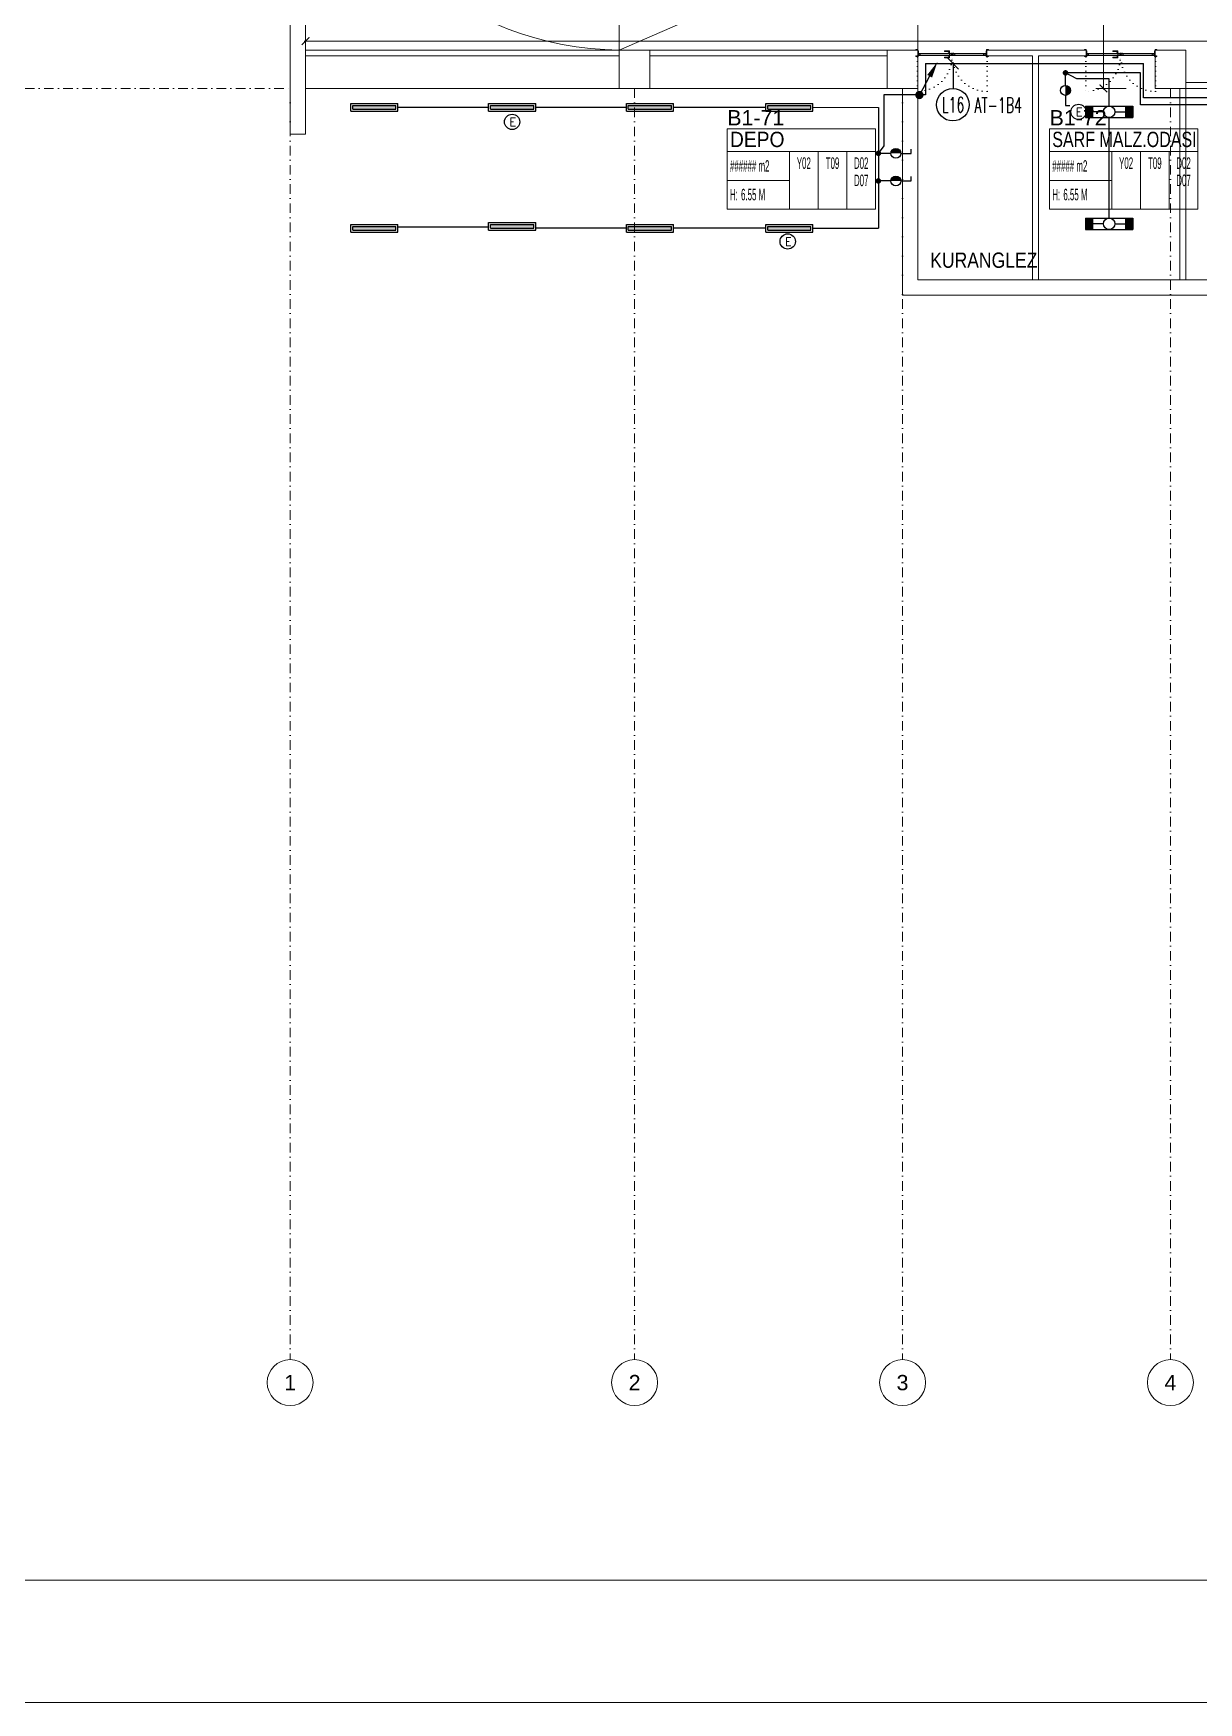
# Model space of a CAD drawing. Header units: metres. Extents: x -13316 to 152404, y -3899 to 30226.
# Drawn here: x 55649 to 58694, y -3899 to 464 of the extents above; entities that cross this region are included whole.
import ezdxf
from ezdxf.enums import TextEntityAlignment as Align

# ---------------------------------------------------------------- set-up
doc = ezdxf.new("R2010")
doc.units = ezdxf.units.M
doc.header["$LTSCALE"] = 100
doc.header["$MEASUREMENT"] = 0
for name, pattern in [('DASHDOT2', [0.5, 0.25, -0.125, 0, -0.125]), ('DOT2', [0.125, 0, -0.125]), ('HIDDEN', [0.375, 0.25, -0.125])]:
    doc.linetypes.add(name, pattern=pattern)
doc.layers.get('0').update_dxf_attribs({"color": 9, "lineweight": 9})
for name, color, linetype, lineweight in [('00', 9, 'Continuous', 9), ('01', 9, 'Continuous', 9), ('06B', 9, 'Continuous', 9), ('06C', 9, 'Continuous', 9), ('06D', 9, 'Continuous', 9), ('09', 9, 'Continuous', 9), ('10', 9, 'Continuous', 9), ('20', 9, 'DOT2', 9), ('21', 9, 'Continuous', 9), ('21_mahal200', 9, 'Continuous', 9), ('24', 9, 'DASHDOT2', 9), ('25', 9, 'Continuous', 9), ('40A', 9, 'Continuous', 9), ('E-1x36 W SIVAÜSTÜ FLUORESAN ARMATÜR (ETANŞ)', 7, 'Continuous', 30), ('E-2x36 W SIVAÜSTÜ FLUORESAN ARMATÜR (ETANŞ)', 7, 'Continuous', 30), ('E-ACİL AYDINLATMA KİTİ', 7, 'Continuous', 30), ('E-ANAHTAR (ETANŞ)', 7, 'Continuous', 30), ('E-KABLO', 7, 'Continuous', 30), ('E-LINYE', 7, 'Continuous', 30), ('E-YUKARI ÇIKAN HAT', 7, 'Continuous', 30)]:
    doc.layers.add(name, color=color, linetype=linetype, lineweight=lineweight)
doc.styles.add('Arial', font='arial.ttf', dxfattribs={"height": 2.5})
doc.styles.add('E-YAZI', font='txttw.shx')
doc.styles.add('MuuM_TEXT-STANDART', font='ARIALN.TTF')
doc.dimstyles.new('MuuM_DIM200', dxfattribs={"dimscale": 20, "dimtxt": 2, "dimasz": 1, "dimexe": 1, "dimexo": 1, "dimgap": 1, "dimtad": 1, "dimdec": 1, "dimrnd": 0.5, "dimdsep": 46, "dimtxsty": 'MuuM_TEXT-STANDART', "dimblk": 'ARCHTICK', "dimcen": 0, "dimdle": 0.15, "dimclrd": 256, "dimclre": 256, "dimclrt": 256, "dimadec": 0, "dimazin": 0, "dimtfac": 5, "dimtdec": 1, "dimtix": 1, "dimtmove": 2, "dimatfit": 3, "dimldrblk": 'DOT', "dimfxl": 3, "dimfxlon": 1, "dimtolj": 1, "dimlwd": -1, "dimlwe": -1, "dimarcsym": 0})

# ---------------------------------------------------------------- blocks, each defined once
blk = doc.blocks.new('0_aks')
at = {"linetype": 'Continuous'}
blk.add_circle((0, 0), 3, dxfattribs=at)
at = {"style": 'Arial'}
blk.add_attdef('AKS', text='', height=2, dxfattribs=at).set_placement((0, 0), align=Align.MIDDLE_CENTER)
blk = doc.blocks.new('p-akslar_yeni')
at = {"layer": '24'}
for points in [[(2164.8, -8575), (6415, -8575)], [(6415, -8575), (6415, -11897.2)], [(7315, -8575), (7315, -11897.2)], [(8015, -8575), (8015, -11897.2)], [(8715, -8575), (8715, -11897.2)]]:
    blk.add_lwpolyline(points, dxfattribs=at)
at = {"layer": '21', "xscale": 20, "yscale": 20, "zscale": 20}
for p, values in [((6415, -11957.2), {'AKS': '1'}), ((7315, -11957.2), {'AKS': '2'}), ((8015, -11957.2), {'AKS': '3'}), ((8715, -11957.2), {'AKS': '4'})]:
    blk.add_blockref('0_aks', p, dxfattribs=at).add_auto_attribs(values)
blk = doc.blocks.new('100_ANAHTAR (ETANŞ)')
at = {"layer": 'E-ANAHTAR (ETANŞ)', "color": 4}
for p, q in [((0, 5.35), (-0.71, 5.35)), ((0, 3.67), (0, 5.35)), ((0, 2.05), (0, 0))]:
    blk.add_line(p, q, dxfattribs=at)
at = {"layer": 'E-ANAHTAR (ETANŞ)', "color": 4, "const_width": 0.81}
blk.add_lwpolyline([(0, 3.27, 0.414214), (-0.41, 2.86, 0.414214), (0, 2.46, 0.414214)], format="xyb", dxfattribs=at)
at = {"layer": 'E-ANAHTAR (ETANŞ)', "color": 4}
blk.add_circle((0, 2.86), 0.81, dxfattribs=at)
blk = doc.blocks.new('100_ACİL AYDINLATMA KİTİ')
at = {"layer": 'E-ACİL AYDINLATMA KİTİ', "color": 3}
blk.add_circle((0, 0), 1.25, dxfattribs=at)
at = {"layer": 'E-ACİL AYDINLATMA KİTİ', "color": 3, "style": 'E-YAZI'}
blk.add_text('E', height=1.34, dxfattribs=at).set_placement((-0.45, -0.69))
blk = doc.blocks.new('100_2x36 W SIVAÜSTÜ FLUORESAN ARMATÜR (ETANŞ)')
at = {"layer": 'E-2x36 W SIVAÜSTÜ FLUORESAN ARMATÜR (ETANŞ)', "color": 4}
for p, q in [((-6.15, 1.5), (6.15, 1.5)), ((-6.15, 1.5), (-6.15, -1.5)), ((-1.5, 0), (-6.15, 0)), ((1.5, 0), (6.15, 0)), ((6.15, 1.5), (6.15, -1.5)), ((-6.15, -1.5), (6.15, -1.5))]:
    blk.add_line(p, q, dxfattribs=at)
blk.add_circle((0, 0), 1.5, dxfattribs=at)
for points in [[(-4.15, 1.5), (-4.15, -1.5), (-6.15, 1.5), (-6.15, -1.5)], [(4.15, 1.5), (4.15, -1.5), (6.15, 1.5), (6.15, -1.5)]]:
    blk.add_solid(points, dxfattribs=at)
blk = doc.blocks.new('E-LED ETANJ')
at = {"layer": 'E-1x36 W SIVAÜSTÜ FLUORESAN ARMATÜR (ETANŞ)'}
h = blk.add_hatch(color=4, dxfattribs=at)
h.dxf.hatch_style = 1
h.paths.add_polyline_path([(-5, 56.5), (-15, 56.5), (-15, -56.5), (-5, -56.5)])
at = {"layer": 'E-1x36 W SIVAÜSTÜ FLUORESAN ARMATÜR (ETANŞ)', "color": 4}
for p, q in [((-20, 61.5), (0, 61.5)), ((-20, 61.5), (-20, -61.5)), ((-15, 56.5), (-5, 56.5)), ((-15, 56.5), (-15, -56.5)), ((-5, 56.5), (-5, -56.5)), ((0, 61.5), (0, -61.5)), ((-20, -61.5), (0, -61.5)), ((-15, -56.5), (-5, -56.5))]:
    blk.add_line(p, q, dxfattribs=at)
at = {"layer": 'E-1x36 W SIVAÜSTÜ FLUORESAN ARMATÜR (ETANŞ)'}
blk.add_line((0, 61.5), (0, 61.5), dxfattribs=at)
blk = doc.blocks.new('100_YUKARI ÇIKAN HAT')
at = {"layer": 'E-YUKARI ÇIKAN HAT', "color": 3, "linetype": 'Continuous'}
blk.add_line((2.47, 2.47), (0, 0), dxfattribs=at)
at = {"layer": 'E-YUKARI ÇIKAN HAT', "color": 4, "linetype": 'Continuous', "const_width": 0.675}
blk.add_lwpolyline([(-0.34, 0, 1), (0.34, 0, 1)], format="xyb", close=True, dxfattribs=at)
at = {"layer": 'E-YUKARI ÇIKAN HAT', "color": 3, "linetype": 'Continuous'}
blk.add_solid([(2.15, 2.79), (2.79, 2.15), (4.38, 4.38)], dxfattribs=at)
blk = doc.blocks.new('1.bod.mimari.elk')
at = {"layer": '01'}
for points in [[(40, -8750), (0, -8750), (0, -2950), (40, -2950), (40, -8750), (40, -8750)], [(860, -8630), (940, -8630), (940, -8530), (860, -8530)], [(1560, -8630), (1640, -8630), (1640, -8530), (1560, -8530)], [(2260, -8630), (2340, -8630), (2340, -8530), (2260, -8530)]]:
    blk.add_lwpolyline(points, close=True, dxfattribs=at)
blk = doc.blocks.new('P-KURANGLEZ')
at = {"layer": '01'}
blk.add_lwpolyline([(5355, -500), (5355, -540), (1600, -540), (1600, 0), (1640, 0), (1640, -500)], close=True, dxfattribs=at)
at = {"layer": '21', "style": 'MuuM_TEXT-STANDART'}
blk.add_text('KURANGLEZ', height=40, dxfattribs=at).set_placement((1672.4, -468.9))
blk = doc.blocks.new('_ArchTick')
at = {"color": 0, "linetype": 'ByBlock', "const_width": 0.15}
blk.add_lwpolyline([(-0.5, -0.5), (0.5, 0.5)], dxfattribs=at)
blk = doc.blocks.new('*D704')
at = {"layer": '25', "transparency": 16777216}
for p, q in [((89936.1, -1744.3), (101902.1, -1744.3)), ((89939.1, -1804.3), (89939.1, -1724.3)), ((101899.1, -1768), (101899.1, -1724.3))]:
    blk.add_line(p, q, dxfattribs=at)
at = {"layer": '25', "transparency": 16777216, "xscale": 20, "yscale": 20, "zscale": 20, "rotation": 180}
blk.add_blockref('_ArchTick', (89939.1, -1744.3), dxfattribs=at)
at = {"layer": '25', "transparency": 16777216, "xscale": 20, "yscale": 20, "zscale": 20}
blk.add_blockref('_ArchTick', (101899.1, -1744.3), dxfattribs=at)
at = {"layer": '25', "transparency": 16777216, "insert": (95919.1, -1698.8), "char_height": 50, "attachment_point": 5, "style": 'MuuM_TEXT-STANDART'}
blk.add_mtext('\\A1;11960', dxfattribs=at)
blk = doc.blocks.new('_Dot')
at = {"color": 0, "linetype": 'ByBlock', "lineweight": -2}
blk.add_line((-0.5, 0), (-1, 0), dxfattribs=at)
at = {"color": 0, "linetype": 'ByBlock', "const_width": 0.5}
blk.add_lwpolyline([(-0.25, 0, 1), (0.25, 0, 1)], format="xyb", close=True, dxfattribs=at)
blk = doc.blocks.new('*D705')
at = {"layer": '25', "transparency": 16777216}
for p, q in [((92023.8, -1068), (92003.8, -1068)), ((92023.8, -1871), (92023.8, -1065)), ((92083.8, -1868), (92003.8, -1868))]:
    blk.add_line(p, q, dxfattribs=at)
at = {"layer": '25', "transparency": 16777216, "xscale": 20, "yscale": 20, "zscale": 20}
for p, rotation in [((92023.8, -1068), 90), ((92023.8, -1868), 270)]:
    blk.add_blockref('_ArchTick', p, dxfattribs=dict(at, rotation=rotation))
at = {"layer": '25', "transparency": 16777216, "insert": (91978.3, -1468), "char_height": 50, "attachment_point": 5, "rotation": 90, "style": 'MuuM_TEXT-STANDART'}
blk.add_mtext('\\A1;800', dxfattribs=at)
blk = doc.blocks.new('prf-scr2')
at = {"linetype": 'DOT2', "ltscale": 10}
blk.add_line((0, 0.2), (0, -1.1), dxfattribs=at)
for p, q in [((-0.1, -0.2), (0.1, -0.3)), ((0.1, -0.2), (-0.1, -0.2)), ((0.1, -0.3), (-0.1, -0.3)), ((-0.1, -0.3), (0.1, -0.4)), ((0.1, -0.4), (-0.1, -0.4)), ((0.1, -0.5), (-0.1, -0.4)), ((-0.1, -0.4), (0.1, -0.4)), ((0.1, -0.6), (-0.1, -0.5)), ((-0.1, -0.5), (0.1, -0.5)), ((-0.1, -0.6), (0.1, -0.7)), ((0.1, -0.6), (-0.1, -0.6)), ((-0.1, -0.6), (0.1, -0.6)), ((-0.1, -0.7), (0.1, -0.8)), ((0.1, -0.7), (-0.1, -0.7)), ((-0.1, -0.8), (0.1, -0.8)), ((0.1, -0.8), (-0.1, -0.8)), ((0.1, -0.2), (0, -0.1)), ((0, -0.2), (0.1, -0.2))]:
    blk.add_line(p, q)
blk.add_lwpolyline([(0.2, 0), (-0.2, 0), (-0.2, 0), (-0.1, -0.1), (0.1, -0.1), (0.2, 0), (0.2, 0)], close=True)
for points in [[(0.2, 0), (-0.2, 0)], [(-0.1, -0.1), (-0.1, -0.2), (-0.1, -0.2), (-0.1, -0.2), (-0.1, -0.2), (-0.1, -0.3), (-0.1, -0.3), (-0.1, -0.3), (-0.1, -0.3), (-0.1, -0.4), (-0.1, -0.4), (-0.1, -0.4), (-0.1, -0.4), (-0.1, -0.4), (-0.1, -0.5), (-0.1, -0.5), (-0.1, -0.5), (-0.1, -0.5), (-0.1, -0.5), (-0.1, -0.5), (-0.1, -0.6), (-0.1, -0.6), (-0.1, -0.6), (-0.1, -0.6), (-0.1, -0.6), (-0.1, -0.7), (-0.1, -0.7), (-0.1, -0.7), (-0.1, -0.7), (-0.1, -0.7), (-0.1, -0.8), (-0.1, -0.8), (-0.1, -0.8), (-0.1, -0.8), (0, -0.9), (0, -0.9), (0, -0.9), (0.1, -0.8), (0.1, -0.8), (0.1, -0.7), (0.1, -0.7), (0.1, -0.7), (0.1, -0.7), (0.1, -0.7), (0.1, -0.7), (0.1, -0.6), (0.1, -0.6), (0.1, -0.6), (0.1, -0.6), (0.1, -0.6), (0.1, -0.5), (0.1, -0.5), (0.1, -0.5), (0.1, -0.5), (0.1, -0.4), (0.1, -0.4), (0.1, -0.4), (0.1, -0.4), (0.1, -0.4), (0.1, -0.3), (0.1, -0.3), (0.1, -0.3), (0.1, -0.3), (0.1, -0.3), (0.1, -0.3), (0.1, -0.2), (0.1, -0.2), (0.1, -0.2), (0.1, -0.2), (0.1, -0.2), (0.1, -0.1)]]:
    blk.add_lwpolyline(points)
blk = doc.blocks.new('gr-p-barel kilitli kapı kolu')
at = {"flags": 128}
for points in [[(-0.9, 0.8), (-0.9, 4.9), (-11.7, 4.9), (-11.7, 6.7), (0.9, 6.7), (0.9, 0.8)], [(-0.8, 5), (0.8, 6.6)]]:
    blk.add_lwpolyline(points, dxfattribs=at)
blk.add_lwpolyline([(-2.75, 0), (-2.75, 0.7), (2.75, 0.7), (2.75, 0)])
blk.add_lwpolyline([(-1.3, 0.7), (1.3, 0.7), (1.3, 0.8), (-1.3, 0.8)], close=True)
blk = doc.blocks.new('p-de-02')
at = {"layer": '06C'}
blk.add_lwpolyline([(106.3, -16.6, 1), (106.3, -15.8), (104.3, -15.8), (104.3, -16.6), (106.4, -16.6)], format="xyb", dxfattribs=at)
blk.add_arc((106.3, -16.2), 0.5, 233.1301, 126.8699, dxfattribs=at)
at = {"layer": '09'}
for p, q in [((108.1, -16.7), (108.1, -16.6)), ((108.2, -16.7), (108.2, -16.6)), ((108.3, -16.6), (108.3, -16.7)), ((108.4, -16.7), (108.4, -16.6)), ((108.5, -16.6), (108.5, -16.7)), ((108.6, -16.7), (108.6, -16.6)), ((108.7, -16.6), (108.7, -16.7)), ((108.8, -16.6), (108.8, -16.7)), ((109.3, -21.9), (109.3, -21.7)), ((109.4, -21.7), (109.4, -21.9)), ((109.5, -21.9), (109.5, -21.7)), ((109.6, -21.7), (109.6, -21.9)), ((109.7, -21.9), (109.7, -21.7)), ((109.8, -21.7), (109.8, -21.9)), ((109.9, -21.9), (109.9, -21.7)), ((110, -21.9), (110, -21.7))]:
    blk.add_line(p, q, dxfattribs=at)
at = {"layer": '10'}
for points in [[(14.2, -6.8, -0.414214), (14.3, -6.7), (18.7, -6.7, -0.414214), (18.8, -6.8), (18.8, -14.1), (19, -14.1), (19, -6.8, 0.414214), (18.7, -6.5), (14.3, -6.5, 0.414214), (14, -6.8), (14, -7.7, 0.414214), (14.3, -8), (15.4, -8), (15.4, -7.8), (14.3, -7.8, -0.414214), (14.2, -7.7)], [(19, -9.7, -0.414214), (19.3, -9.4), (20.3, -9.4, -0.414214), (20.6, -9.7), (20.6, -16.1, -0.414214), (20.3, -16.4, -0.414214), (20, -16.1), (20, -15.2), (19, -15.2), (19, -24.2, -0.414214), (18.7, -24.5), (14.3, -24.5, -0.414214), (14, -24.2), (14, -23.3, -0.414214), (14.3, -23), (15.4, -23), (15.4, -23.2), (14.3, -23.2, 0.414214), (14.2, -23.3), (14.2, -24.2, 0.414214), (14.3, -24.3), (18.7, -24.3, 0.414214), (18.8, -24.2), (18.8, -15), (20.2, -15), (20.2, -16.1, 0.414214), (20.3, -16.2, 0.414214), (20.4, -16.1), (20.4, -9.7, 0.414214), (20.3, -9.6), (19.3, -9.6, 0.414214), (19.2, -9.7), (19.2, -10.6), (19, -10.6)], [(18.4, -25), (19.8, -24.4), (19.8, -21.5), (20, -21.5), (20, -24.5), (18.5, -25.2, -14.796002)], [(198.6, -9.7, 0.414214), (198.3, -9.4), (197.3, -9.4, 0.414214), (197, -9.7), (197, -16.1, 0.414214), (197.3, -16.4, 0.414214), (197.6, -16.1), (197.6, -15.2), (198.6, -15.2), (198.6, -24.2, 0.414214), (198.9, -24.5), (203.3, -24.5, 0.414214), (203.6, -24.2), (203.6, -23.3, 0.414214), (203.3, -23), (202.2, -23), (202.2, -23.2), (203.3, -23.2, -0.414214), (203.4, -23.3), (203.4, -24.2, -0.414214), (203.3, -24.3), (198.9, -24.3, -0.414214), (198.8, -24.2), (198.8, -15), (197.4, -15), (197.4, -16.1, -0.414214), (197.3, -16.2, -0.414214), (197.2, -16.1), (197.2, -9.7, -0.414214), (197.3, -9.6), (198.3, -9.6, -0.414214), (198.4, -9.7), (198.4, -10.6), (198.6, -10.6)], [(199.2, -25), (197.8, -24.4), (197.8, -21.5), (197.6, -21.5), (197.6, -24.5), (199.1, -25.2, 14.796002)], [(203.4, -6.8, 0.414214), (203.3, -6.7), (198.9, -6.7, 0.414214), (198.8, -6.8), (198.8, -14.1), (198.6, -14.1), (198.6, -6.8, -0.414214), (198.9, -6.5), (203.3, -6.5, -0.414214), (203.6, -6.8), (203.6, -7.7, -0.414214), (203.3, -8), (202.2, -8), (202.2, -7.8), (203.3, -7.8, 0.414214), (203.4, -7.7)]]:
    blk.add_lwpolyline(points, format="xyb", close=True, dxfattribs=at)
for points in [[(108.2, -20.1), (108.2, -18.1), (108.5, -18.1), (108.5, -17), (20.3, -17), (20.3, -18.1), (20.6, -18.1), (20.6, -20.1), (20.3, -20.1), (20.3, -18.3), (20, -18.3), (20, -16.7), (108.8, -16.7), (108.8, -18.3), (108.5, -18.3), (108.5, -20.1)], [(108.2, -18.1), (108.2, -20.1), (108.8, -20.1), (108.8, -21.7), (20, -21.7), (20, -20.1), (20.6, -20.1), (20.6, -18.1), (20.9, -18.1), (20.9, -20.3), (20.3, -20.3), (20.3, -21.4), (108.5, -21.4), (108.5, -20.3), (107.9, -20.3), (107.9, -18.1), (108.2, -18.1)], [(109.9, -20.1), (109.9, -18.1), (109.6, -18.1), (109.6, -17), (197.3, -17), (197.3, -18.1), (197, -18.1), (197, -20.1), (197.3, -20.1), (197.3, -18.3), (197.6, -18.3), (197.6, -16.7), (109.3, -16.7), (109.3, -18.3), (109.6, -18.3), (109.6, -20.1)], [(109.9, -18.1), (109.9, -20.1), (109.3, -20.1), (109.3, -21.7), (197.6, -21.7), (197.6, -20.1), (197, -20.1), (197, -18.1), (196.7, -18.1), (196.7, -20.3), (197.3, -20.3), (197.3, -21.4), (109.6, -21.4), (109.6, -20.3), (110.2, -20.3), (110.2, -18.1), (109.9, -18.1)]]:
    blk.add_lwpolyline(points, dxfattribs=at)
for points in [[(20.9, -17.2), (26.9, -17.2), (26.9, -21.2), (20.9, -21.2)], [(21.2, -17.5), (26.6, -17.5), (26.6, -20.9), (21.2, -20.9)], [(107.9, -17.2), (101.9, -17.2), (101.9, -21.2), (107.9, -21.2)], [(107.6, -17.5), (102.2, -17.5), (102.2, -20.9), (107.6, -20.9)], [(108.1, -22.4), (110, -22.4), (110, -21.9), (108.1, -21.9), (107.5, -21.9), (107.5, -22.4)], [(110, -16.1), (108.1, -16.1), (108.1, -16.6), (110.6, -16.6), (110.6, -16.6), (110.6, -16.1)], [(110.2, -17.2), (116.2, -17.2), (116.2, -21.2), (110.2, -21.2)], [(110.5, -17.5), (115.9, -17.5), (115.9, -20.9), (110.5, -20.9)], [(196.7, -17.2), (192.7, -17.2), (192.7, -21.2), (196.7, -21.2)], [(196.4, -17.5), (193, -17.5), (193, -20.9), (196.4, -20.9)]]:
    blk.add_lwpolyline(points, close=True, dxfattribs=at)
for centre in [(17.8, -25.5), (199.8, -25.5)]:
    blk.add_circle(centre, 0.55, dxfattribs=at)
at = {"layer": '20'}
for p, q in [((17.8, -25.5), (17.8, -116)), ((199.8, -25.5), (199.8, -116))]:
    blk.add_line(p, q, dxfattribs=at)
at = {"layer": '20', "linetype": 'HIDDEN'}
for points in [[(18.6, -24.3), (18.6, -23), (17.1, -23), (17.1, -24.3)], [(18.4, -25), (18.4, -23.2), (17.3, -23.2), (17.3, -25)], [(199, -24.3), (199, -23), (200.5, -23), (200.5, -24.3)], [(199.2, -25), (199.2, -23.2), (200.3, -23.2), (200.3, -25)]]:
    blk.add_lwpolyline(points, dxfattribs=at)
at = {"layer": '20'}
for centre, start, end in [((17.8, -25.5), 270, 2.4057), ((199.8, -25.5), 177.5943, 270)]:
    blk.add_arc(centre, 90.5, start, end, dxfattribs=at)
at = {"layer": '06B', "xscale": -1}
blk.add_blockref('gr-p-barel kilitli kapı kolu', (117.3, -16.7), dxfattribs=at)
at = {"layer": '06B', "rotation": 180}
blk.add_blockref('gr-p-barel kilitli kapı kolu', (117.3, -21.7), dxfattribs=at)
at = {"layer": '10', "xscale": -1, "rotation": 90}
for p in [(20.3, -19.2), (109.6, -19.2)]:
    blk.add_blockref('prf-scr2', p, dxfattribs=at)
at = {"layer": '10', "rotation": 270}
for p in [(108.5, -19.2), (197.3, -19.2)]:
    blk.add_blockref('prf-scr2', p, dxfattribs=at)
blk = doc.blocks.new('0_roomno2')
blk.add_lwpolyline([(19.38, -10.5), (0, -10.5), (0, 0), (19.38, 0)], close=True)
for points in [[(0, -3), (19.38, -3)], [(8.12, -3), (8.12, -10.5)], [(11.88, -3), (11.88, -10.5)], [(15.62, -3), (15.62, -10.5)], [(0, -6.75), (8.12, -6.75)]]:
    blk.add_lwpolyline(points)
at = {"style": 'MuuM_TEXT-STANDART', "width": 0.6}
blk.add_text('H:', height=1.5, dxfattribs=at).set_placement((0.35, -8.61), align=Align.MIDDLE_LEFT)
at = {"style": 'Arial'}
blk.add_attdef('ODANO', (0, 1.17), '', height=2, dxfattribs=at)
blk.add_attdef('MEKANADI', text='', height=2, dxfattribs=at).set_placement((0.35, -3), align=Align.BOTTOM_LEFT)
at = {"style": 'MuuM_TEXT-STANDART', "width": 0.6}
for tag, p in [('M2', (0.35, -4.88)), ('TEMIZTAVANYUKSEKLIGI', (1.8, -8.61))]:
    blk.add_attdef(tag, text='', height=1.5, dxfattribs=at).set_placement(p, align=Align.MIDDLE_LEFT)
for tag, p in [('YER01', (10, -4.5)), ('TAVAN01', (13.75, -4.5)), ('DUVAR01', (17.5, -4.5)), ('YER02', (10, -6.75)), ('TAVAN02', (13.75, -6.75)), ('DUVAR02', (17.5, -6.75)), ('YER03', (10, -9)), ('TAVAN03', (13.75, -9)), ('DUVAR03', (17.5, -9))]:
    blk.add_attdef(tag, text='', height=1.5, dxfattribs=at).set_placement(p, align=Align.MIDDLE_CENTER)
blk = doc.blocks.new('1.bod.mimari1.elk')
at = {"layer": '00'}
for points in [[(860, -8545), (40, -8545), (40, -8530), (860, -8530)], [(1560, -8545), (940, -8545), (940, -8530), (1560, -8530)], [(2340, -8630), (2340, -9130), (2325, -9130), (2325, -8630)], [(2960, -8630), (2340, -8630), (2340, -8615), (2960, -8615)]]:
    blk.add_lwpolyline(points, close=True, dxfattribs=at)
blk.add_lwpolyline([(1940, -9130), (1940, -8545), (1820, -8545), (1820, -8530), (2080, -8530), (2080, -8545), (1955, -8545), (1955, -9130)], dxfattribs=at)
at = {"layer": '06D'}
blk.add_lwpolyline([(940, -8530), (1640, -8530), (1640, -7830), (860, -7830), (1640, -8190), (860, -8530, -0.3624657), (40, -7830), (860, -7830)], format="xyb", dxfattribs=at)
for points in [[(860, -7830), (860, -8550)], [(1560, -8630), (40, -8630)]]:
    blk.add_lwpolyline(points, dxfattribs=at)
at = {"layer": '01'}
blk.add_blockref('P-KURANGLEZ', (0, -8630), dxfattribs=at)
at = {"layer": '10', "xscale": -1}
for p in [(1838.8, -8522), (2278.8, -8522)]:
    blk.add_blockref('p-de-02', p, dxfattribs=at)
at = {"layer": '21_mahal200'}
ref = blk.add_blockref('0_roomno2', (1142.1, -8735.28), dxfattribs=dict(at, xscale=20, yscale=20, zscale=20))
ref.add_attrib('ODANO', 'B1-71', (1142.1, -8726.64), dxfattribs={"layer": '0', "height": 40, "style": 'Arial'})
ref.add_attrib('MEKANADI', 'DEPO', dxfattribs={"layer": '0', "height": 40, "style": 'Arial', "width": 0.9}).set_placement((1149.1, -8795.28), align=Align.BOTTOM_LEFT)
ref.add_attrib('M2', '###### m2', dxfattribs={"layer": '0', "height": 30, "style": 'MuuM_TEXT-STANDART', "width": 0.6}).set_placement((1149.1, -8832.78), align=Align.MIDDLE_LEFT)
ref.add_attrib('TEMIZTAVANYUKSEKLIGI', '6.55 M', dxfattribs={"layer": '0', "height": 30, "style": 'MuuM_TEXT-STANDART', "width": 0.6}).set_placement((1178.1, -8907.44), align=Align.MIDDLE_LEFT)
ref.add_attrib('YER01', 'Y02', dxfattribs={"layer": '0', "height": 30, "style": 'MuuM_TEXT-STANDART', "width": 0.6}).set_placement((1342.1, -8825.28), align=Align.MIDDLE_CENTER)
ref.add_attrib('TAVAN01', 'T09', dxfattribs={"layer": '0', "height": 30, "style": 'MuuM_TEXT-STANDART', "width": 0.6}).set_placement((1417.1, -8825.28), align=Align.MIDDLE_CENTER)
ref.add_attrib('DUVAR01', 'D02', dxfattribs={"layer": '0', "height": 30, "style": 'MuuM_TEXT-STANDART', "width": 0.6}).set_placement((1492.1, -8825.28), align=Align.MIDDLE_CENTER)
ref.add_attrib('DUVAR02', 'D07', dxfattribs={"layer": '0', "height": 30, "style": 'MuuM_TEXT-STANDART', "width": 0.6}).set_placement((1492.1, -8870.28), align=Align.MIDDLE_CENTER)
ref = blk.add_blockref('0_roomno2', (1984.25, -8735.28), dxfattribs=dict(at, xscale=20, yscale=20, zscale=20))
ref.add_attrib('ODANO', 'B1-72', (1984.25, -8726.64), dxfattribs={"layer": '0', "height": 40, "style": 'Arial'})
ref.add_attrib('MEKANADI', 'SARF MALZ.ODASI', dxfattribs={"layer": '0', "height": 40, "style": 'Arial', "width": 0.75}).set_placement((1991.25, -8795.28), align=Align.BOTTOM_LEFT)
ref.add_attrib('M2', '##### m2', dxfattribs={"layer": '0', "height": 30, "style": 'MuuM_TEXT-STANDART', "width": 0.6}).set_placement((1991.25, -8832.78), align=Align.MIDDLE_LEFT)
ref.add_attrib('TEMIZTAVANYUKSEKLIGI', '6.55 M', dxfattribs={"layer": '0', "height": 30, "style": 'MuuM_TEXT-STANDART', "width": 0.6}).set_placement((2020.25, -8907.44), align=Align.MIDDLE_LEFT)
ref.add_attrib('YER01', 'Y02', dxfattribs={"layer": '0', "height": 30, "style": 'MuuM_TEXT-STANDART', "width": 0.6}).set_placement((2184.25, -8825.28), align=Align.MIDDLE_CENTER)
ref.add_attrib('TAVAN01', 'T09', dxfattribs={"layer": '0', "height": 30, "style": 'MuuM_TEXT-STANDART', "width": 0.6}).set_placement((2259.25, -8825.28), align=Align.MIDDLE_CENTER)
ref.add_attrib('DUVAR01', 'D02', dxfattribs={"layer": '0', "height": 30, "style": 'MuuM_TEXT-STANDART', "width": 0.6}).set_placement((2334.25, -8825.28), align=Align.MIDDLE_CENTER)
ref.add_attrib('DUVAR02', 'D07', dxfattribs={"layer": '0', "height": 30, "style": 'MuuM_TEXT-STANDART', "width": 0.6}).set_placement((2334.25, -8870.28), align=Align.MIDDLE_CENTER)
at = {"layer": '25'}
dim = blk.add_linear_dim(base=(2124.7, -7830), p1=(2360.93, -8630), p2=(2124.7, -7830), angle=90, dimstyle='MuuM_DIM200', override={"dimtxt": 2.5}, dxfattribs=at)
dim.commit()
dim.dimension.update_dxf_attribs({"geometry": '*D705', "text_midpoint": (2079.17, -8230), "insert": (-89899.09, -6762)})
dim = blk.add_linear_dim(base=(12000, -8506.3), p1=(40, -8984.77), p2=(12000, -8550), dimstyle='MuuM_DIM200', override={"dimtxt": 2.5}, dxfattribs=at)
dim.commit()
dim.dimension.update_dxf_attribs({"geometry": '*D704', "text_midpoint": (6020, -8460.78), "insert": (-89899.09, -6762)})

msp = doc.modelspace()

# ---------------------------------------------------------------- linework, layer by layer
at = {"layer": '40A'}
for points in [[(74479.28, -3898.56), (46479.28, -3898.56), (46479.28, 12921.44), (74479.28, 12921.44)], [(46799.28, 12601.44), (72319.52, 12601.44), (72319.52, -3578.56), (46799.28, -3578.56)]]:
    msp.add_lwpolyline(points, close=True, dxfattribs=at)
at = {"layer": 'E-1x36 W SIVAÜSTÜ FLUORESAN ARMATÜR (ETANŞ)', "color": 6}
for p, q in [((57980.21, 384.83), (57980.21, 303.13)), ((58541.74, 360.59), (58345.77, 360.59)), ((58541.74, 276.64), (58541.74, 360.59)), ((56601.5, 270.55), (56838.5, 270.55)), ((56961.5, 270.55), (57198.5, 270.55)), ((57321.5, 270.55), (57562.76, 270.55)), ((57685.76, 270.55), (57857.5, 270)), ((57857.5, 270), (57857.5, -45.55)), ((57980.21, 303.13), (57870.78, 303.13)), ((57870.78, 303.13), (57870.78, 169.87)), ((59719.12, 276.64), (58541.74, 276.64)), ((57870.78, 169.87), (57858.97, 153.2)), ((56838.75, -42.5), (56601.5, -42.5)), ((57198.5, -45.55), (56961.5, -45.55)), ((57562.76, -45.55), (57321.5, -45.55)), ((57685.76, -45.55), (57857.5, -45.55))]:
    msp.add_line(p, q, dxfattribs=at)
at = {"layer": 'E-KABLO', "color": 6}
for p, q in [((57980.21, 384.83), (58550, 384.83)), ((58375.77, 345), (58345.77, 360.59)), ((58550, 295), (58550, 384.83)), ((58460, 345), (58375.77, 345)), ((58460, 273.75), (58460, 345)), ((59744.12, 295), (58550, 295)), ((58460, -18.75), (58460, 243.75))]:
    msp.add_line(p, q, dxfattribs=at)
at = {"layer": 'E-KABLO', "color": 4, "linetype": 'Continuous', "const_width": 7.2}
for points in [[(58349.37, 360.59, 1), (58342.17, 360.59, 1)], [(57856.89, 153.86, 1), (57856.89, 146.66, 1)], [(57856.89, 81.7, 1), (57856.89, 74.5, 1)]]:
    msp.add_lwpolyline(points, format="xyb", close=True, dxfattribs=at)
at = {"layer": 'E-LINYE', "color": 7, "linetype": 'Continuous'}
for p, q in [((58038.02, 398.97), (58066.3, 370.69)), ((58052.16, 384.83), (58052.16, 319.86))]:
    msp.add_line(p, q, dxfattribs=at)
msp.add_circle((58051.62, 277.34), 42.44, dxfattribs=at)

# ---------------------------------------------------------------- block references
at = {"layer": '06D'}
for name in ['1.bod.mimari.elk', '1.bod.mimari1.elk']:
    msp.add_blockref(name, (56320, 8950), dxfattribs=at)
at = {"layer": '24'}
msp.add_blockref('p-akslar_yeni', (49905, 8895), dxfattribs=at)
at = {"layer": 'E-1x36 W SIVAÜSTÜ FLUORESAN ARMATÜR (ETANŞ)', "color": 2, "rotation": 90}
for p in [(56540, 280.55), (56900, 280.55), (57260, 280.55), (57624.26, 280.55), (56540, -35.55), (56900, -30.55), (57260, -35.55), (57624.26, -35.55)]:
    msp.add_blockref('E-LED ETANJ', p, dxfattribs=at)
at = {"layer": 'E-2x36 W SIVAÜSTÜ FLUORESAN ARMATÜR (ETANŞ)', "xscale": 10, "yscale": 10, "zscale": 10}
for p in [(58460, 258.75), (58460, -33.75)]:
    msp.add_blockref('100_2x36 W SIVAÜSTÜ FLUORESAN ARMATÜR (ETANŞ)', p, dxfattribs=at)
at = {"layer": 'E-ACİL AYDINLATMA KİTİ', "xscale": 16, "yscale": 16, "zscale": 16}
for p in [(58379.98, 258.75), (58379.98, 258.75), (56900, 232.5), (57620, -80)]:
    msp.add_blockref('100_ACİL AYDINLATMA KİTİ', p, dxfattribs=at)
at = {"layer": 'E-ANAHTAR (ETANŞ)', "xscale": 16, "yscale": 16, "zscale": 16}
for p, rotation in [((58345.77, 360.59), 180), ((57856.89, 150.26), 270), ((57856.89, 78.1), 270)]:
    msp.add_blockref('100_ANAHTAR (ETANŞ)', p, dxfattribs=dict(at, rotation=rotation))
at = {"layer": 'E-YUKARI ÇIKAN HAT', "xscale": 16, "yscale": 16, "zscale": 16, "rotation": 16.36872725471641}
msp.add_blockref('100_YUKARI ÇIKAN HAT', (57964.1, 302.68), dxfattribs=at)

# ---------------------------------------------------------------- texts
at = {"layer": 'E-LINYE', "color": 3, "linetype": 'Continuous', "style": 'E-YAZI', "width": 0.6}
for s, p in [('L16', (58052.16, 277.42)), ('AT-1B4', (58169.74, 276.48))]:
    msp.add_text(s, height=40, dxfattribs=at).set_placement(p, align=Align.MIDDLE_CENTER)

doc.saveas('drawing.dxf')
